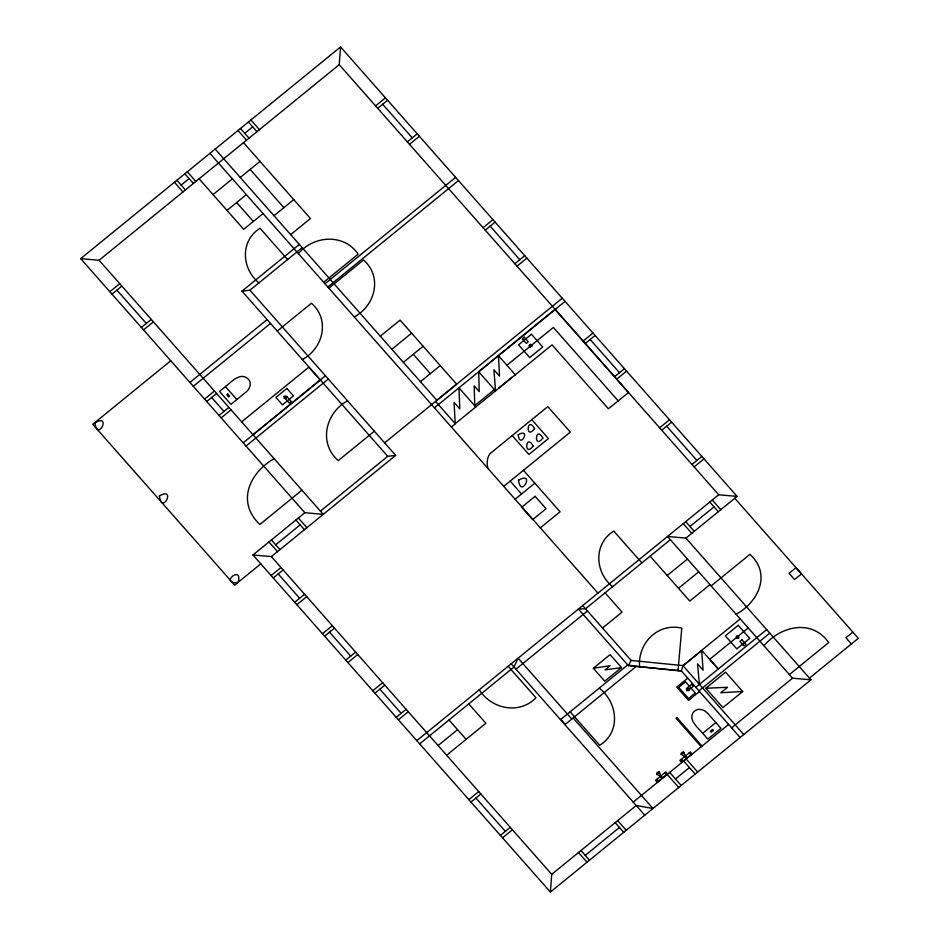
<?xml version="1.0" encoding="UTF-8"?>
<svg xmlns="http://www.w3.org/2000/svg" width="939" height="939" viewBox="0 0 939 939"><rect width="100%" height="100%" fill="white"/><g stroke="black" fill="none" stroke-linecap="round" stroke-linejoin="round"><path stroke-width="1.41" d="M304.846 512.717L252.967 554.972L550.383 892.05L810.956 679.813L792.539 678.181L667.5 536.474L685.916 538.106L737.115 496.402L718.711 494.771L339.225 64.674L340.564 46.95L80.66 258.636L304.846 512.717L323.262 514.349L99.076 260.267L80.66 258.636M550.383 892.05L551.721 874.326L271.383 556.604L252.967 554.972M639.576 666.749C637.628 643.332 657.793 622.498 681.773 628.144L678.052 670.587M670.352 539.702L585.525 608.777L578.401 609.035L628.332 665.634L631.102 660.434L682.923 665.598L743.747 734.544M238.26 582.074C242.732 564.257 218.787 584.128 237.602 582.603M181.145 185.1L189.103 178.621M244.727 133.315L252.685 126.835M99.076 260.267L339.225 64.674M213.036 194.608L232.367 178.856M240.267 177.459L260.021 161.379M109.851 291.724L119.734 283.684M111.987 294.142L121.859 286.102M226.98 210.406L246.311 194.655M375.588 105.884L385.459 97.844M377.713 108.302L387.596 100.25M263.014 213.599L243.682 229.339L199.091 178.797M274 215.7L293.754 199.608M141.39 327.476L151.273 319.424M143.526 329.894L153.397 321.842M290.691 234.609L310.445 218.517L243.494 142.646M407.362 141.895L417.245 133.854M409.498 144.313L419.369 136.272M241.98 291.137L249.938 290.198L395.671 455.368L387.725 456.307L241.98 291.137L299.33 244.433M249.938 290.198L302.182 247.661M298.356 253.589C313.978 235.36 343.791 233.236 358.193 254.129L323.662 282.263M170.757 360.752L92.75 424.287L234.656 585.126L260.796 563.846M189.901 382.455L267.087 319.589M193.305 386.316L270.491 323.45M324.976 283.754L455.626 177.354M327.828 286.982L458.467 180.581M328.896 288.191L363.499 260.009C382.725 276.676 375.283 305.75 354.261 316.936M277.228 331.08L311.408 303.238C330.399 319.706 323.157 348.475 302.358 359.567M204.585 399.098L214.468 391.058M206.721 401.516L216.604 393.476M225.466 386.633L219.538 391.457L230.924 404.357L245.325 392.631C249.715 389.615 252.509 382.783 247.896 378.699C240.055 371.832 231.135 382.22 225.454 386.633L236.839 399.533M219.033 415.472L228.905 407.42M221.17 417.89L231.041 409.85M241.652 421.869L308.861 367.137L320.199 379.978L252.99 434.722M483.092 227.731L492.975 219.691M485.228 230.149L495.099 222.097M243.166 442.821L325.469 375.8M380.33 336.197L400.084 320.105L456.624 384.18L436.87 400.272M246.018 446.048L328.31 379.027M391.856 349.261L411.611 333.169M274.106 458.643C249.387 472.904 236.194 502.177 259.868 524.455L301.935 490.181M514.877 263.753L524.748 255.701M347.559 400.836C325.528 412.679 318.204 443.196 338.251 460.603L374.344 431.201M517.013 266.171L526.885 258.119M403.394 362.337L423.149 346.245M420.461 381.68L440.215 365.6M384.65 442.868L562.25 298.215M434.428 407.808L565.067 301.396M474.747 405.754L474.183 385.87L479.23 391.598L478.702 371.762L555.078 309.365L628.484 392.561L608.413 408.782L552.038 344.883L455.227 423.677L454.077 402.42L459.805 408.911L458.948 387.842L475.791 406.939M275.69 544.784L300.163 524.854M320.41 511.133L387.725 456.307M271.383 556.604L395.671 455.368M506.919 365.259L553.364 327.429L618.214 400.918M474.664 405.66L494.419 389.568M498.82 388.018L511.919 377.337M451.389 427.022L455.345 423.806L435.567 401.399M271.125 575.548L280.996 567.508M273.261 577.966L283.132 569.926M583.107 341.08L592.99 333.04M585.243 343.498L595.115 335.458M294.717 602.286L304.588 594.246M296.853 604.704L306.724 596.664M614.564 376.739L624.447 368.687M616.7 379.156L626.583 371.116M322.453 633.731L332.336 625.691M503.656 486.425L570.36 432.093L547.766 406.622L489.888 453.76C486.977 458.079 486.519 463.62 487.94 468.549M324.589 636.149L334.472 628.109M515.018 499.313L534.819 483.186M345.752 660.129L355.623 652.089M347.888 662.547L357.759 654.506M659.636 427.82L669.507 419.768M540.265 527.918L560.067 511.79L523.457 470.298M661.772 430.238L671.643 422.186M372.783 690.764L382.654 682.723M374.907 693.182L384.79 685.141M691.996 464.488L701.867 456.448M694.132 466.906L704.004 458.866M396.246 717.361L406.129 709.321M398.382 719.79L408.265 711.739M416.81 740.66L718.711 494.771M419.651 743.888L514.02 667.019L518.093 658.169L571.804 719.039M689.989 526.474L714.051 506.872M515.934 669.19L587.438 610.949M438.09 745.554L457.586 729.673M602.568 628.003L622.076 612.111L605.08 592.861M446.635 755.226L485.874 723.265L468.796 703.91M667.218 575.513L687.418 559.057M678.486 588.295L698.686 571.839M593.342 668.263L610.104 654.624L621.524 667.559L604.763 681.209L593.342 668.263L610.139 665.704L605.033 669.871L621.524 667.559M709.966 584.621L689.766 601.066L650.14 556.158M711.14 585.924L749.921 554.339C771.694 573.975 758.407 602.181 736.129 614.247M468.843 799.641L478.714 791.6M564.891 724.673L636.313 666.338L681.385 670.927L740.132 737.502M470.979 802.059L480.85 794.018M740.214 618.93L682.923 665.61L681.385 670.927L628.332 665.634M683.932 665.105L701.01 651.197M748.23 627.956L709.778 659.284L718.312 668.955M687.724 678.146L676.773 687.055L688.557 700.412L699.508 691.491M500.393 835.393L510.264 827.353M502.518 837.811L512.401 829.771M695.834 687.289L766.647 629.6M698.956 690.834L769.78 633.156M705.835 688.252L725.589 672.16L742.667 691.515L722.913 707.607L705.835 688.252L727.514 687.289L720.788 692.759L742.643 691.48M763.912 645.739C780.908 625.973 811.648 618.531 828.703 642.558L789.37 674.589M702.689 733.312L707.818 739.11L720.976 728.394L708.534 714.286C705.224 710.013 698.416 707.126 694.027 711.527C686.996 719.309 698.393 727.936 702.689 733.312L715.858 722.584M659.636 775.896L660.528 775.168M684.108 755.965L685.001 755.249M660.176 776.506L655.434 780.368L657.171 782.34L667.582 773.865L665.845 771.893L661.068 775.79M684.648 756.588L679.906 760.449L681.644 762.409L692.043 753.935L690.306 751.975L685.54 755.86M633.226 802.117L728.605 724.439M551.721 874.326L636.219 805.509L652.981 808.479L573.13 717.971M731.587 727.819L792.539 678.181M852.858 632.1L845.91 637.757L851.391 643.978M675.446 778.959L689.449 767.55M585.243 855.347L619.47 827.459M809.465 678.122L858.34 638.32L734.779 498.304M636.396 666.432L627.71 664.929L560.865 719.368L565.278 724.368M340.564 46.95L737.115 496.402M382.654 104.276L412.303 137.88M490.158 226.123L519.807 259.727M590.173 339.472L619.505 372.713M666.702 426.212L696.938 460.474M712.243 500.029L720.788 509.701M709.778 502.036L718.312 511.72M685.716 521.638L694.25 531.321M683.24 523.657L691.785 533.329M685.916 538.106L810.956 679.813M515.323 374.79L498.48 355.693L499.525 376.116L493.902 369.755L495.569 390.87L478.702 371.762M531.791 419.698L548.423 438.56L528.892 454.476L512.248 435.614M641.842 562.919L613.754 531.087C593.248 543.81 594.81 572.403 612.639 586.699M250.889 119.981L259.434 129.664M248.424 122L256.957 131.671M718.206 669.038L701.691 650.316L703.088 670.176L697.536 663.885L699.414 684.308M240.466 128.479L248.999 138.15M237.99 130.486L246.534 140.169M250.15 169.419L283.883 207.648M413.266 354.285L430.344 373.64M510.17 481.12L521.532 493.996M215.184 149.066L436.881 400.319M209.925 153.35L597.943 593.131M287.592 259.54L260.021 228.283C239.903 240.771 241.499 268.836 258.988 282.827M236.64 202.531L253.354 221.463M582.685 605.549L631.102 660.434M702.043 746.071L676.831 717.502L676.01 718.171L701.21 746.751M187.307 171.778L195.84 181.45M184.842 173.785L193.375 183.457M689.191 752.878L690.963 754.827M687.278 757.82L684.824 755.05L683.921 752.256L681.597 752.468L681.221 754.451L683.932 755.778L686.386 758.548M176.884 180.265L185.417 189.936M686.151 759.005L697.677 772.069M174.419 182.272L182.952 191.955M683.686 761.024L695.212 774.088M680.963 759.581L682.7 761.552M599.235 688.123C617.721 702.395 621.254 731.974 599.704 745.284L570.161 711.797M669.683 772.421L681.209 785.485M667.218 774.44L678.744 787.492M666.49 774.745L664.753 772.785L666.455 774.781M662.805 777.75L660.352 774.98L659.448 772.187L657.359 772.222L656.748 774.382L659.471 775.708L661.913 778.478M656.49 779.511L658.227 781.483M511.18 663.791L644.753 815.181M508.152 666.256L535.981 697.806C519.255 714.943 491.508 709.086 479.254 689.801M617.674 820.604L626.207 830.287M615.209 822.623L623.742 832.294M116.917 290.116L146.331 323.45M211.662 397.49L223.975 411.446M298.367 517.999L306.9 527.671M295.891 520.006L304.436 529.69M580.971 850.511L589.504 860.183M578.494 852.518L587.039 862.19M449.042 720.002L466.12 739.357M271.43 539.937L279.963 549.62M268.953 541.956L277.486 551.627M278.19 573.952L299.647 598.26M329.53 632.135L350.693 656.115M379.849 689.156L401.188 713.347M475.92 798.033L505.323 831.367M656.901 773.783L656.807 774.405C662.288 771.917 658.028 771.177 656.901 773.783M681.374 753.853L681.28 754.475C686.761 751.986 682.489 751.247 681.374 753.853M533.094 446.037C523.633 458.314 525.652 432.28 533.094 446.037M542.848 438.102C533.387 450.38 535.406 424.334 542.848 438.102M94.898 422.796C97.351 442.515 112.105 412.984 94.898 422.796M159.419 495.921C161.86 515.664 176.638 486.132 159.419 495.921M518.199 434.78C519.983 450.145 531.603 427.01 518.199 434.78M534.549 428.689C525.077 440.954 527.108 414.921 534.549 428.689M518.563 480.169C520.699 499.29 535.441 470.439 518.563 480.169M736.951 636.701L737.068 637.898L738.312 637.792L738.183 636.595L736.951 636.701M284.048 396.305L284.271 398.406L286.442 398.23L286.219 396.129L284.048 396.305M531.99 345.881L530.359 347.219L528.95 345.622L530.582 344.296L531.99 345.881M687.055 689.05L687.184 690.259L688.428 690.153L688.299 688.956L687.055 689.05M284.552 396.716L284.681 397.913L285.925 397.819L285.796 396.622L284.552 396.716M529.784 345.2L529.913 346.397L531.157 346.303L531.028 345.106L529.784 345.2M686.538 688.639L686.761 690.74L688.944 690.564L688.721 688.463L686.538 688.639M736.434 636.278L736.657 638.391L738.829 638.215L738.606 636.114L736.434 636.278M665.305 774.264L665.305 774.264M689.778 754.334L689.778 754.334M657.417 780.356L658.016 780.274L657.417 780.356M681.89 760.437L682.477 760.344L681.89 760.437M227.79 394.063L226.792 394.873L228.6 396.927L229.597 396.117L227.79 394.063M286.9 388.429L275.89 397.397L282.463 404.85L293.484 395.882L286.9 388.429M287.205 396.939L285.233 398.547L289.224 403.066L291.196 401.458L287.205 396.939M524.291 337.23L522.319 338.838L526.298 343.357L528.281 341.749L524.291 337.23M531.474 334.272L518.528 344.824L529.749 357.548L542.695 346.996L531.474 334.272M535.101 496.308L521.708 507.213L532.671 519.643L546.064 508.738L535.101 496.308M796.037 567.661L789.089 573.318L794.57 579.539L801.519 573.882L796.037 567.661M738.207 625.339L725.307 635.844L736.822 648.896L749.721 638.391L738.207 625.339M685.505 681.855L678.733 687.383L688.545 698.51L695.33 692.982L685.505 681.855M741.939 639.799L739.967 641.407L743.958 645.926L745.93 644.318L741.939 639.799M691.585 684.296L686.972 688.052L688.686 689.989L693.287 686.233L691.585 684.296M712.455 729.509L710.365 731.211L711.222 732.185L713.311 730.483L712.455 729.509"/></g></svg>
